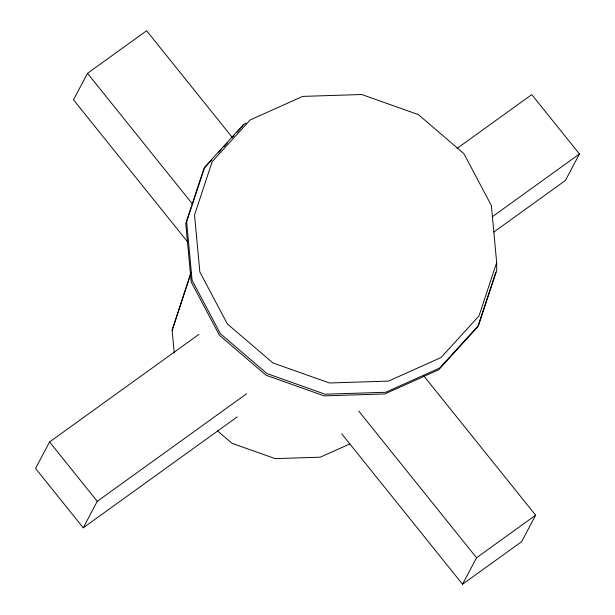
<?xml version="1.0" encoding="UTF-8"?>
<svg xmlns="http://www.w3.org/2000/svg" width="615" height="615" viewBox="0 0 615 615"><rect width="100%" height="100%" fill="white"/><g stroke="black" fill="none" stroke-linecap="round" stroke-linejoin="round"><path stroke-width="0.92" d="M174.253 353.025L172.131 330.309L191.042 272.253M185.638 289.534L190.996 273.098M172.131 330.309L185.338 290.441M496.674 262.52L478.993 315.91L441.009 357.553L388.496 381.108L329.448 382.984L272.868 362.911L227.358 323.928L199.852 271.984L194.532 214.973L212.213 161.591L250.205 119.948L302.718 96.394L361.758 94.51L418.338 114.59L463.848 153.566L491.362 205.518L496.674 262.52L496.705 270.585L478.555 325.373L439.571 368.108L385.682 392.278L325.089 394.207L267.018 373.605L220.316 333.607L192.088 280.294L186.629 221.792L204.772 167.003L243.763 124.268L246.369 123.1M495.821 272.245L477.678 327.034L438.695 369.769L384.798 393.938L324.205 395.876L266.141 375.265L219.432 335.267L191.204 281.954L185.745 223.453L203.896 168.664L208.37 163.759M232.532 137.737L146.616 30.75L87.515 73.323L73.493 99.807L187.644 241.956M198.922 334.368L49.577 441.947L35.555 468.43L83.24 527.808L237.252 416.87M243.763 124.268L241.603 127.328M83.24 527.808L97.262 501.333L246.607 393.746M457.114 148.376L531.76 94.602L579.445 153.981L565.423 180.464L493.883 232.001M341.694 433.79L462.518 584.25L476.54 557.767L535.642 515.193L423.835 375.965M535.642 515.193L521.628 541.677L462.518 584.25M209.646 162.36L211.56 160.254M218.594 152.551L221.146 149.753M223.706 146.947L227.542 142.742M232.655 137.137L233.931 135.738M237.129 132.233L240.319 128.735M492.354 216.718L579.445 153.981M349.912 443.892L320.269 457.183L275.174 458.621L231.963 443.292L217.479 430.884M87.515 73.323L192.656 204.249M358.722 411.051L476.54 557.767M49.577 441.947L97.262 501.333"/></g></svg>
